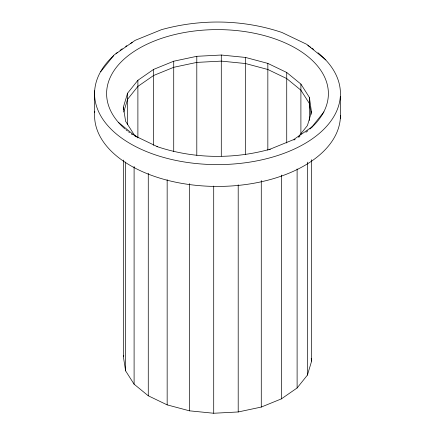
<?xml version="1.0" encoding="UTF-8"?>
<svg xmlns="http://www.w3.org/2000/svg" width="435" height="435" viewBox="0 0 435 435"><rect width="100%" height="100%" fill="white"/><g stroke="black" fill="none" stroke-linecap="round" stroke-linejoin="round"><path stroke-width="0.65" d="M123.382 109.881L123.382 107.173L127.575 93.188L137.89 80.301L153.631 69.393L173.723 61.21L196.799 56.311L221.29 55.027L245.519 57.442L267.84 63.401L286.73 72.487L300.9 84.091L309.388 97.413L311.618 112.904M123.763 111.996L127.575 99.278L137.89 86.391L153.631 75.483L173.723 67.305L196.799 62.401L221.29 61.117L245.519 63.537L267.84 69.491L286.73 78.577L300.9 90.181L309.388 103.503L311.107 114.427M311.618 159.689L311.618 361.099L307.425 375.09L297.11 387.976L281.369 398.884L261.277 407.062L238.201 411.967L213.71 413.25L189.481 410.83L167.16 404.876L148.27 395.79L134.1 384.187L125.612 370.865L123.382 356.727L123.763 355.455M311.618 111.55L307.425 125.541L298.35 136.878M100.719 71.715L114.117 54.984L135.111 40.368L161.488 29.667C200.839 18.754 243.154 19.417 281.907 32.462L306.8 44.359L325.804 59.905M311.748 127.129L323.961 111.877M312.439 126.585L293.668 139.591L269.705 149.346L270.162 149.2C233.165 159.455 193.379 158.835 156.943 146.568L157.47 146.736L134.942 135.899M137.248 137.215L134.1 134.638L125.612 121.311L123.382 107.173M118.766 122.643L135.546 136.378M311.21 358.532L311.618 361.099M340.333 96.488L340.333 118.309M309.388 97.413L309.388 120.457M307.425 162.146L307.425 375.09M300.9 84.091L300.9 134.263M297.11 168.932L297.11 387.976M286.73 72.487L286.73 143.006M281.369 175.087L281.369 398.884M267.84 63.401L267.84 150.189M261.277 180.558L261.277 407.062M245.519 57.442L245.519 154.409M238.201 184.783L238.201 411.967M221.29 55.027L221.29 156.062M213.71 186.066L213.71 413.25M196.799 56.311L196.799 155.311M189.481 183.652L189.481 410.83M173.723 61.21L173.723 151.396M167.16 179.726L167.16 404.876M153.631 69.393L153.631 145.333M148.27 173.353L148.27 395.79M137.89 80.301L137.89 137.933M134.1 166.496L134.1 384.187M127.575 93.188L127.575 124.372M125.612 161.989L125.612 370.865M123.382 160.058L123.382 356.727M94.667 90.779L94.667 112.6M124.823 128.798A110.892 64.027 0 0 1 144.746 45.316A110.892 64.027 0 0 1 290.705 45.544A110.892 64.027 0 0 1 309.845 129.081M307.92 130.701A110.892 64.027 0 0 1 305.897 132.294M299.878 136.498A110.892 64.027 0 0 1 298.725 137.226M295.153 139.341A110.892 64.027 0 0 1 293.929 140.026M132.425 134.703A110.892 64.027 0 0 1 131.272 133.893M129.581 132.659A110.892 64.027 0 0 1 128.483 131.816M127.406 130.968A110.892 64.027 0 0 1 125.84 129.668M317.958 52.727A122.931 70.976 0 0 1 300.857 145.801A122.931 70.976 0 0 1 138.803 148.161A122.931 70.976 0 0 1 113.595 55.707M115.966 53.619A122.931 70.976 0 0 1 117.461 52.39M120.055 50.368A122.931 70.976 0 0 1 122.224 48.785M125.628 46.48A122.931 70.976 0 0 1 126.797 45.729M130.408 43.549A122.931 70.976 0 0 1 132.256 42.494M307.855 45.506A122.931 70.976 0 0 1 310.802 47.426M311.955 48.209A122.931 70.976 0 0 1 313.651 49.411M340.431 115.672A122.931 70.976 0 0 1 213.737 186.397A122.931 70.976 0 0 1 94.776 111.333"/></g></svg>
